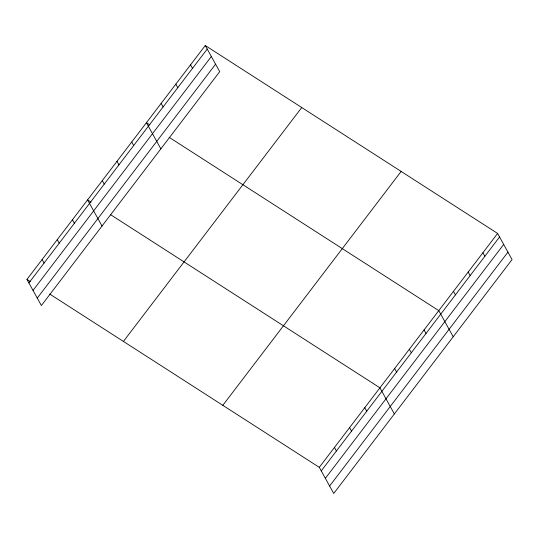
<?xml version="1.0" encoding="UTF-8"?>
<svg xmlns="http://www.w3.org/2000/svg" width="539" height="539" viewBox="0 0 539 539"><rect width="100%" height="100%" fill="white"/><g stroke="black" fill="none" stroke-linecap="round" stroke-linejoin="round"><path stroke-width="0.81" d="M205.271 45.519L219.703 71.66L41.382 305.552L26.95 279.411L205.271 45.519L497.618 233.448L512.05 259.589L333.729 493.481L319.297 467.34L49.689 294.031M28.904 282.948L207.225 49.056M33.02 290.406L211.342 56.514M37.265 298.094L215.587 64.202M123.424 341.43L301.746 107.537M222.823 405.321L401.144 171.429M319.297 467.34L497.618 233.448M321.251 470.877L499.572 236.985M325.367 478.336L503.689 244.443M329.612 486.023L507.933 252.131M149.869 124.92L146.426 122.703L160.858 148.845M169.165 137.324L438.773 310.632L453.205 336.774M91.024 202.105L87.581 199.888L102.012 226.03M110.32 214.502L379.928 387.817L394.359 413.959M26.95 279.411L30.393 281.627M482.91 252.744L484.857 256.281M468.196 272.04L470.149 275.577M453.481 291.336L455.435 294.873M424.058 329.929L426.012 333.466M409.35 349.225L411.297 352.762M394.636 368.521L396.589 372.058M190.563 64.815L192.511 68.352M364.768 407.7L366.722 411.23M175.849 84.111L177.803 87.648M349.609 427.582L351.563 431.112M161.141 103.407L163.088 106.944M334.456 447.458L336.403 450.995M131.718 142L133.665 145.537M117.003 161.296L118.957 164.833M102.289 180.592L104.243 184.129M72.421 219.771L74.375 223.301M57.262 239.646L59.216 243.183M42.109 259.528L44.057 263.066"/></g></svg>
